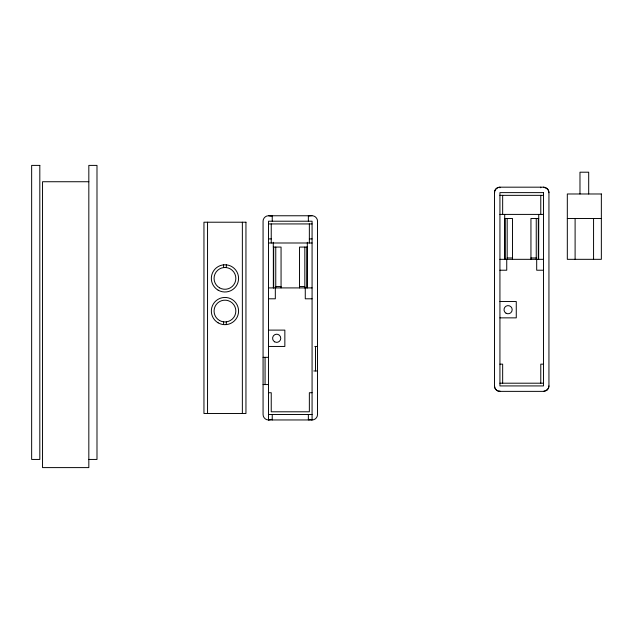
<?xml version="1.0" encoding="UTF-8"?>
<svg xmlns="http://www.w3.org/2000/svg" width="633" height="633" viewBox="0 0 633 633"><rect width="100%" height="100%" fill="white"/><g stroke="black" fill="none" stroke-linecap="round" stroke-linejoin="round"><path stroke-width="0.95" d="M547.189 389.619L548.415 388.251L548.938 385.956L548.938 192.622L548.392 190.24L547.165 188.958M547.347 188.769L543.668 187.178L499.935 187.178C495.932 187.384 494.318 190.715 494.492 192.622L494.492 385.924C494.413 388.836 497.024 391.447 499.935 391.368L543.668 391.368L547.323 389.801M271.921 419.347L268.685 419.956M312.077 419.956C314.997 420.043 317.584 417.408 317.521 414.512L317.521 221.21C317.671 218.591 315.068 215.616 312.077 215.766L268.511 215.766C265.488 215.576 262.877 218.733 263.067 221.21L263.067 414.512C263.004 417.416 265.599 420.035 268.511 419.956L312.077 419.956L312.077 221.21L268.511 221.21L268.511 419.956M88.826 181.734L42.538 181.734L42.538 467.605L88.826 467.605L88.826 165.395L96.991 165.395L96.991 459.439L88.826 459.439M494.697 192.622L494.492 192.622A5.444 5.444 0 0 1 499.935 187.178L499.935 187.787M548.558 192.622L548.938 192.622A5.444 5.444 0 0 0 543.494 187.178M499.935 195.344L543.494 195.344M499.935 214.405L543.494 214.405M504.699 218.488L512.485 218.488L512.485 259.324M538.73 218.488L530.945 218.488L530.945 259.324M567.318 218.488L601.35 218.488M268.511 223.932L312.077 223.932M268.511 238.91L271.24 238.91M309.355 238.91L312.077 238.91M268.511 242.993L312.077 242.993M307.314 247.076L299.528 247.076L299.528 287.912M507.183 257.963L512.485 257.963M530.945 257.963L536.246 257.963M499.935 259.324L543.494 259.324M499.935 270.22L506.74 270.22L506.74 259.324M543.494 270.22L536.689 270.22L536.689 259.324M275.759 286.551L281.06 286.551M299.528 286.551L304.829 286.551M268.511 287.912L312.077 287.912M268.511 298.8L275.323 298.8L275.323 287.912M312.077 298.8L305.272 298.8L305.272 287.912M499.935 301.53L516.267 301.53L516.267 317.861L499.935 317.861M268.511 330.109L284.85 330.109L284.85 346.449L268.511 346.449M314.799 346.449L317.521 346.449M263.067 357.336L268.511 357.336M499.935 364.149L502.657 364.149L502.657 383.202M543.494 364.149L540.772 364.149L540.772 383.202M313.802 370.954L317.521 370.954M499.935 383.202L543.494 383.202M263.067 384.563L268.511 384.563M268.511 392.729L271.24 392.729L271.24 411.79L309.355 411.79L309.355 392.729L312.077 392.729M268.511 414.512L312.077 414.512M268.685 215.766L271.32 216.185M308.714 419.363L309.355 419.924M593.564 218.488L593.564 259.324M588.69 193.983L588.69 172.2L579.978 172.2L579.978 193.983M575.104 218.488L575.104 259.324M540.772 187.178L540.772 187.787M540.772 195.344L540.772 214.405M538.73 214.658L538.659 259.324M538.311 218.488L538.311 259.324M536.246 218.488L536.246 259.324M507.183 218.488L507.183 259.324M505.118 218.488L505.118 259.324M504.699 214.658L504.77 259.324M502.657 195.344L502.657 214.405M499.935 390.988L499.935 391.368A5.444 5.444 0 0 1 494.492 385.924M315.519 346.449L315.519 370.954M309.355 223.932L309.355 242.993M308.358 215.766L308.358 221.21M308.358 414.512L308.358 419.956M307.314 242.281L307.242 287.912M306.894 247.076L306.894 287.912M304.829 247.076L304.829 287.912M281.06 287.912L281.06 247.076L273.282 247.076L273.282 242.281M275.759 247.076L275.759 287.912M273.693 247.076L273.693 287.912M273.345 247.076L273.345 287.912M272.237 215.766L272.237 221.21M272.237 414.512L272.237 419.956M271.24 223.932L271.24 242.993M265.069 357.336L265.069 384.563M242.36 222.215L242.36 413.507M226.313 264.839L226.313 267.577M226.313 321.857L226.313 324.602M223.591 264.839L223.591 267.577M223.591 321.857L223.591 324.602M207.545 222.215L207.545 413.507M311.871 419.829A13.19 8.941 55.7 0 1 309.339 419.363M309.363 215.988A13.19 9.186 -59 0 1 311.942 215.639M548.938 385.924A5.444 5.444 0 0 1 543.494 391.368M39.816 165.395L31.65 165.395L31.65 459.439L39.816 459.439L39.816 165.395M543.494 192.622L499.935 192.622L499.935 385.924L543.494 385.924L543.494 192.622M601.35 193.983L567.318 193.983L567.318 259.324L601.35 259.324L601.35 193.983M245.952 222.215L203.953 222.215L203.953 413.507L245.952 413.507L245.952 222.215M219.509 320.488A10.888 10.888 0 0 0 235.84 311.056A10.888 10.888 0 0 0 219.509 301.625A10.888 10.888 0 0 0 219.509 320.488M218.148 322.846A13.609 13.609 0 0 0 238.57 311.056A13.609 13.609 0 0 0 218.148 299.267A13.609 13.609 0 0 0 218.148 322.846M219.509 287.817A10.888 10.888 0 0 0 235.84 278.385A10.888 10.888 0 0 0 219.509 268.954A10.888 10.888 0 0 0 219.509 287.817M218.148 290.175A13.609 13.609 0 0 0 238.57 278.385A13.609 13.609 0 0 0 218.148 266.596A13.609 13.609 0 0 0 218.148 290.175M274.643 341.82A4.083 4.083 0 0 0 280.767 338.283A4.083 4.083 0 0 0 274.643 334.746A4.083 4.083 0 0 0 274.643 341.82M506.06 313.232A4.083 4.083 0 0 0 512.184 309.695A4.083 4.083 0 0 0 506.06 306.158A4.083 4.083 0 0 0 506.06 313.232"/></g></svg>
